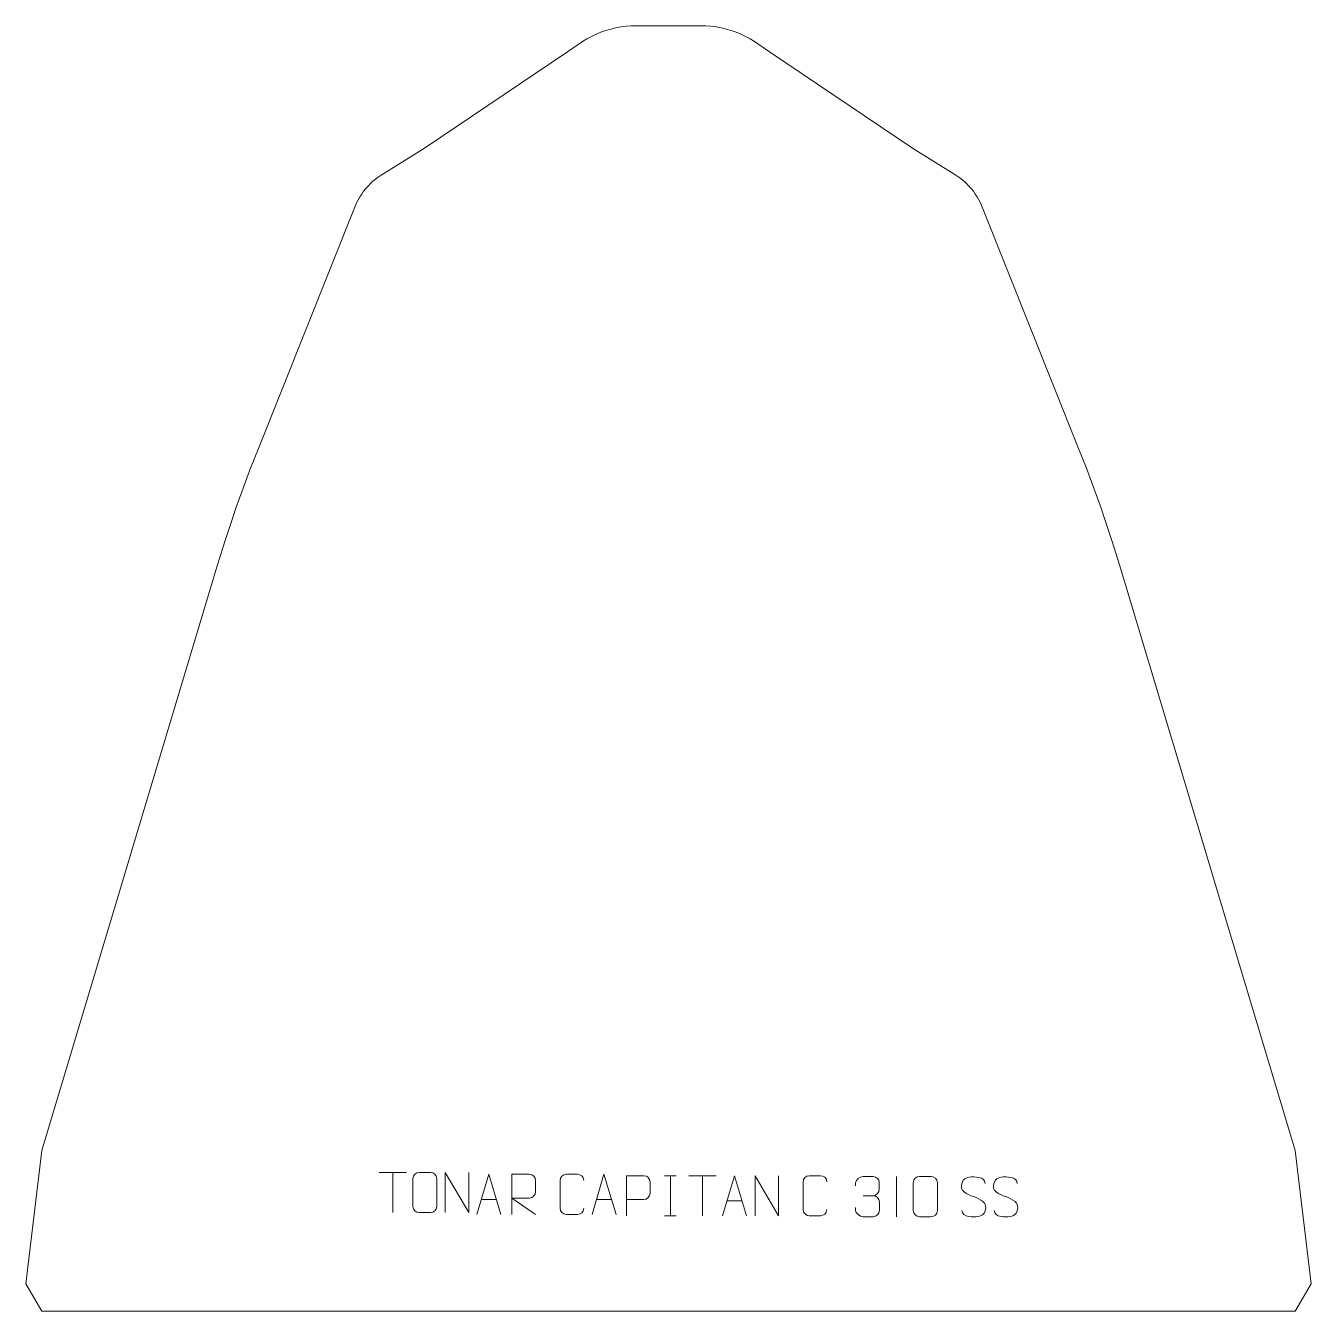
# Model space of a CAD drawing. Header units: millimetres. Extents: x -409 to 391, y 474 to 1274.
import ezdxf

# ---------------------------------------------------------------- set-up
doc = ezdxf.new("R2010")
doc.units = ezdxf.units.MM
doc.header["$MEASUREMENT"] = 0
doc.layers.add('layer 1', color=7, linetype='Continuous')

msp = doc.modelspace()

# ---------------------------------------------------------------- linework, layer by layer
at = {"layer": 'layer 1', "color": 242, "lineweight": 9}
msp.add_open_spline([(-28.8564, 1273.7369), (-28.8564, 1273.7369), (11.1444, 1273.7369), (11.1444, 1273.7369), (11.1444, 1273.7369), (11.1444, 1273.7369), (14.3679, 1273.6544), (14.3679, 1273.6544), (14.3679, 1273.6544), (14.3679, 1273.6544), (17.5841, 1273.4042), (17.5841, 1273.4042), (17.5841, 1273.4042), (17.5841, 1273.4042), (20.7822, 1272.988), (20.7822, 1272.988), (20.7822, 1272.988), (20.7822, 1272.988), (23.9557, 1272.4078), (23.9557, 1272.4078), (23.9557, 1272.4078), (23.9557, 1272.4078), (27.0938, 1271.6645), (27.0938, 1271.6645), (27.0938, 1271.6645), (27.0938, 1271.6645), (30.1896, 1270.7608), (30.1896, 1270.7608), (30.1896, 1270.7608), (30.1896, 1270.7608), (33.2354, 1269.696), (33.2354, 1269.696), (33.2354, 1269.696), (33.2354, 1269.696), (36.2216, 1268.4765), (36.2216, 1268.4765), (36.2216, 1268.4765), (36.2216, 1268.4765), (39.1409, 1267.1051), (39.1409, 1267.1051), (39.1409, 1267.1051), (39.1409, 1267.1051), (41.9848, 1265.5842), (41.9848, 1265.5842), (41.9848, 1265.5842), (41.9848, 1265.5842), (44.7462, 1263.9186), (44.7462, 1263.9186), (44.7462, 1263.9186), (44.7462, 1263.9186), (47.4185, 1262.1121), (47.4185, 1262.1121), (47.4185, 1262.1121), (47.4185, 1262.1121), (54.0101, 1257.4048), (54.0101, 1257.4048), (54.0101, 1257.4048), (54.0101, 1257.4048), (142.9147, 1197.6296), (142.9147, 1197.6296), (142.9147, 1197.6296), (142.9147, 1197.6296), (169.9575, 1180.7278), (169.9575, 1180.7278), (169.9575, 1180.7278), (169.9575, 1180.7278), (171.7298, 1179.5554), (171.7298, 1179.5554), (171.7298, 1179.5554), (171.7298, 1179.5554), (173.4368, 1178.2903), (173.4368, 1178.2903), (173.4368, 1178.2903), (173.4368, 1178.2903), (175.0758, 1176.9371), (175.0758, 1176.9371), (175.0758, 1176.9371), (175.0758, 1176.9371), (176.6406, 1175.5004), (176.6406, 1175.5004), (176.6406, 1175.5004), (176.6406, 1175.5004), (178.1272, 1173.9839), (178.1272, 1173.9839), (178.1272, 1173.9839), (178.1272, 1173.9839), (179.5329, 1172.3905), (179.5329, 1172.3905), (179.5329, 1172.3905), (179.5329, 1172.3905), (180.8515, 1170.7246), (180.8515, 1170.7246), (180.8515, 1170.7246), (180.8515, 1170.7246), (182.0824, 1168.9922), (182.0824, 1168.9922), (182.0824, 1168.9922), (182.0824, 1168.9922), (183.2181, 1167.1973), (183.2181, 1167.1973), (183.2181, 1167.1973), (183.2181, 1167.1973), (184.2599, 1165.3453), (184.2599, 1165.3453), (184.2599, 1165.3453), (184.2599, 1165.3453), (185.2023, 1163.4408), (185.2023, 1163.4408), (185.2023, 1163.4408), (185.2023, 1163.4408), (186.0423, 1161.4905), (186.0423, 1161.4905), (186.0423, 1161.4905), (186.0423, 1161.4905), (246.359, 1010.6976), (246.359, 1010.6976), (246.359, 1010.6976), (246.359, 1010.6976), (251.1928, 998.3496), (251.1928, 998.3496), (251.1928, 998.3496), (251.1928, 998.3496), (253.5408, 992.15), (253.5408, 992.15), (253.5408, 992.15), (253.5408, 992.15), (255.8417, 985.9318), (255.8417, 985.9318), (255.8417, 985.9318), (255.8417, 985.9318), (258.0974, 979.6964), (258.0974, 979.6964), (258.0974, 979.6964), (258.0974, 979.6964), (260.3073, 973.4444), (260.3073, 973.4444), (260.3073, 973.4444), (260.3073, 973.4444), (262.4691, 967.178), (262.4691, 967.178), (262.4691, 967.178), (262.4691, 967.178), (264.5855, 960.8946), (264.5855, 960.8946), (264.5855, 960.8946), (264.5855, 960.8946), (266.6547, 954.5951), (266.6547, 954.5951), (266.6547, 954.5951), (266.6547, 954.5951), (268.6772, 948.2803), (268.6772, 948.2803), (268.6772, 948.2803), (268.6772, 948.2803), (272.5832, 935.6083), (272.5832, 935.6083), (272.5832, 935.6083), (272.5832, 935.6083), (381.1437, 573.7369), (381.1437, 573.7369), (381.1437, 573.7369), (381.1437, 573.7369), (391.1441, 490.7382), (391.1441, 490.7382), (391.1441, 490.7382), (391.1441, 490.7382), (381.1437, 473.7381), (381.1437, 473.7381), (381.1437, 473.7381), (381.1437, 473.7381), (-398.8561, 473.7381), (-398.8561, 473.7381), (-398.8561, 473.7381), (-398.8561, 473.7381), (-408.8561, 490.7382), (-408.8561, 490.7382), (-408.8561, 490.7382), (-408.8561, 490.7382), (-398.8561, 573.7369), (-398.8561, 573.7369), (-398.8561, 573.7369), (-398.8561, 573.7369), (-290.2939, 935.6083), (-290.2939, 935.6083), (-290.2939, 935.6083), (-290.2939, 935.6083), (-286.3896, 948.2803), (-286.3896, 948.2803), (-286.3896, 948.2803), (-286.3896, 948.2803), (-284.3671, 954.5951), (-284.3671, 954.5951), (-284.3671, 954.5951), (-284.3671, 954.5951), (-282.2975, 960.8946), (-282.2975, 960.8946), (-282.2975, 960.8946), (-282.2975, 960.8946), (-280.1815, 967.178), (-280.1815, 967.178), (-280.1815, 967.178), (-280.1815, 967.178), (-278.0197, 973.4444), (-278.0197, 973.4444), (-278.0197, 973.4444), (-278.0197, 973.4444), (-275.8094, 979.6964), (-275.8094, 979.6964), (-275.8094, 979.6964), (-275.8094, 979.6964), (-273.5541, 985.9318), (-273.5541, 985.9318), (-273.5541, 985.9318), (-273.5541, 985.9318), (-271.2528, 992.15), (-271.2528, 992.15), (-271.2528, 992.15), (-271.2528, 992.15), (-268.9048, 998.3496), (-268.9048, 998.3496), (-268.9048, 998.3496), (-268.9048, 998.3496), (-264.071, 1010.6976), (-264.071, 1010.6976), (-264.071, 1010.6976), (-264.071, 1010.6976), (-203.7543, 1161.4905), (-203.7543, 1161.4905), (-203.7543, 1161.4905), (-203.7543, 1161.4905), (-202.9143, 1163.4408), (-202.9143, 1163.4408), (-202.9143, 1163.4408), (-202.9143, 1163.4408), (-201.9723, 1165.3453), (-201.9723, 1165.3453), (-201.9723, 1165.3453), (-201.9723, 1165.3453), (-200.9305, 1167.1973), (-200.9305, 1167.1973), (-200.9305, 1167.1973), (-200.9305, 1167.1973), (-199.7931, 1168.9922), (-199.7931, 1168.9922), (-199.7931, 1168.9922), (-199.7931, 1168.9922), (-198.5639, 1170.7246), (-198.5639, 1170.7246), (-198.5639, 1170.7246), (-198.5639, 1170.7246), (-197.2449, 1172.3905), (-197.2449, 1172.3905), (-197.2449, 1172.3905), (-197.2449, 1172.3905), (-195.8392, 1173.9839), (-195.8392, 1173.9839), (-195.8392, 1173.9839), (-195.8392, 1173.9839), (-194.3514, 1175.5004), (-194.3514, 1175.5004), (-194.3514, 1175.5004), (-194.3514, 1175.5004), (-192.7862, 1176.9371), (-192.7862, 1176.9371), (-192.7862, 1176.9371), (-192.7862, 1176.9371), (-191.1488, 1178.2903), (-191.1488, 1178.2903), (-191.1488, 1178.2903), (-191.1488, 1178.2903), (-189.4422, 1179.5554), (-189.4422, 1179.5554), (-189.4422, 1179.5554), (-189.4422, 1179.5554), (-187.6695, 1180.7278), (-187.6695, 1180.7278), (-187.6695, 1180.7278), (-187.6695, 1180.7278), (-160.6267, 1197.6296), (-160.6267, 1197.6296), (-160.6267, 1197.6296), (-160.6267, 1197.6296), (-71.7225, 1257.4048), (-71.7225, 1257.4048), (-71.7225, 1257.4048), (-71.7225, 1257.4048), (-65.1305, 1262.1121), (-65.1305, 1262.1121), (-65.1305, 1262.1121), (-65.1305, 1262.1121), (-62.4586, 1263.9186), (-62.4586, 1263.9186), (-62.4586, 1263.9186), (-62.4586, 1263.9186), (-59.6968, 1265.5842), (-59.6968, 1265.5842), (-59.6968, 1265.5842), (-59.6968, 1265.5842), (-56.8517, 1267.1051), (-56.8517, 1267.1051), (-56.8517, 1267.1051), (-56.8517, 1267.1051), (-53.9336, 1268.4765), (-53.9336, 1268.4765), (-53.9336, 1268.4765), (-53.9336, 1268.4765), (-50.9474, 1269.696), (-50.9474, 1269.696), (-50.9474, 1269.696), (-50.9474, 1269.696), (-47.9016, 1270.7608), (-47.9016, 1270.7608), (-47.9016, 1270.7608), (-47.9016, 1270.7608), (-44.8062, 1271.6645), (-44.8062, 1271.6645), (-44.8062, 1271.6645), (-44.8062, 1271.6645), (-41.6665, 1272.4078), (-41.6665, 1272.4078), (-41.6665, 1272.4078), (-41.6665, 1272.4078), (-38.4942, 1272.988), (-38.4942, 1272.988), (-38.4942, 1272.988), (-38.4942, 1272.988), (-35.2961, 1273.4042), (-35.2961, 1273.4042), (-35.2961, 1273.4042), (-35.2961, 1273.4042), (-32.0799, 1273.6544), (-32.0799, 1273.6544), (-32.0799, 1273.6544), (-32.0799, 1273.6544), (-28.8564, 1273.7369), (-28.8564, 1273.7369)], degree=3, knots=[0, 0, 0, 0, 0.01176471, 0.01176471, 0.01176471, 0.01176471, 0.02352941, 0.02352941, 0.02352941, 0.02352941, 0.03529412, 0.03529412, 0.03529412, 0.03529412, 0.04705882, 0.04705882, 0.04705882, 0.04705882, 0.05882353, 0.05882353, 0.05882353, 0.05882353, 0.07058824, 0.07058824, 0.07058824, 0.07058824, 0.08235294, 0.08235294, 0.08235294, 0.08235294, 0.09411765, 0.09411765, 0.09411765, 0.09411765, 0.10588235, 0.10588235, 0.10588235, 0.10588235, 0.11764706, 0.11764706, 0.11764706, 0.11764706, 0.12941176, 0.12941176, 0.12941176, 0.12941176, 0.14117647, 0.14117647, 0.14117647, 0.14117647, 0.15294118, 0.15294118, 0.15294118, 0.15294118, 0.16470588, 0.16470588, 0.16470588, 0.16470588, 0.17647059, 0.17647059, 0.17647059, 0.17647059, 0.18823529, 0.18823529, 0.18823529, 0.18823529, 0.2, 0.2, 0.2, 0.2, 0.21176471, 0.21176471, 0.21176471, 0.21176471, 0.22352941, 0.22352941, 0.22352941, 0.22352941, 0.23529412, 0.23529412, 0.23529412, 0.23529412, 0.24705882, 0.24705882, 0.24705882, 0.24705882, 0.25882353, 0.25882353, 0.25882353, 0.25882353, 0.27058824, 0.27058824, 0.27058824, 0.27058824, 0.28235294, 0.28235294, 0.28235294, 0.28235294, 0.29411765, 0.29411765, 0.29411765, 0.29411765, 0.30588235, 0.30588235, 0.30588235, 0.30588235, 0.31764706, 0.31764706, 0.31764706, 0.31764706, 0.32941176, 0.32941176, 0.32941176, 0.32941176, 0.34117647, 0.34117647, 0.34117647, 0.34117647, 0.35294118, 0.35294118, 0.35294118, 0.35294118, 0.36470588, 0.36470588, 0.36470588, 0.36470588, 0.37647059, 0.37647059, 0.37647059, 0.37647059, 0.38823529, 0.38823529, 0.38823529, 0.38823529, 0.4, 0.4, 0.4, 0.4, 0.41176471, 0.41176471, 0.41176471, 0.41176471, 0.42352941, 0.42352941, 0.42352941, 0.42352941, 0.43529412, 0.43529412, 0.43529412, 0.43529412, 0.44705882, 0.44705882, 0.44705882, 0.44705882, 0.45882353, 0.45882353, 0.45882353, 0.45882353, 0.47058824, 0.47058824, 0.47058824, 0.47058824, 0.48235294, 0.48235294, 0.48235294, 0.48235294, 0.49411765, 0.49411765, 0.49411765, 0.49411765, 0.50588235, 0.50588235, 0.50588235, 0.50588235, 0.51764706, 0.51764706, 0.51764706, 0.51764706, 0.52941176, 0.52941176, 0.52941176, 0.52941176, 0.54117647, 0.54117647, 0.54117647, 0.54117647, 0.55294118, 0.55294118, 0.55294118, 0.55294118, 0.56470588, 0.56470588, 0.56470588, 0.56470588, 0.57647059, 0.57647059, 0.57647059, 0.57647059, 0.58823529, 0.58823529, 0.58823529, 0.58823529, 0.6, 0.6, 0.6, 0.6, 0.61176471, 0.61176471, 0.61176471, 0.61176471, 0.62352941, 0.62352941, 0.62352941, 0.62352941, 0.63529412, 0.63529412, 0.63529412, 0.63529412, 0.64705882, 0.64705882, 0.64705882, 0.64705882, 0.65882353, 0.65882353, 0.65882353, 0.65882353, 0.67058824, 0.67058824, 0.67058824, 0.67058824, 0.68235294, 0.68235294, 0.68235294, 0.68235294, 0.69411765, 0.69411765, 0.69411765, 0.69411765, 0.70588235, 0.70588235, 0.70588235, 0.70588235, 0.71764706, 0.71764706, 0.71764706, 0.71764706, 0.72941176, 0.72941176, 0.72941176, 0.72941176, 0.74117647, 0.74117647, 0.74117647, 0.74117647, 0.75294118, 0.75294118, 0.75294118, 0.75294118, 0.76470588, 0.76470588, 0.76470588, 0.76470588, 0.77647059, 0.77647059, 0.77647059, 0.77647059, 0.78823529, 0.78823529, 0.78823529, 0.78823529, 0.8, 0.8, 0.8, 0.8, 0.81176471, 0.81176471, 0.81176471, 0.81176471, 0.82352941, 0.82352941, 0.82352941, 0.82352941, 0.83529412, 0.83529412, 0.83529412, 0.83529412, 0.84705882, 0.84705882, 0.84705882, 0.84705882, 0.85882353, 0.85882353, 0.85882353, 0.85882353, 0.87058824, 0.87058824, 0.87058824, 0.87058824, 0.88235294, 0.88235294, 0.88235294, 0.88235294, 0.89411765, 0.89411765, 0.89411765, 0.89411765, 0.90588235, 0.90588235, 0.90588235, 0.90588235, 0.91764706, 0.91764706, 0.91764706, 0.91764706, 0.92941176, 0.92941176, 0.92941176, 0.92941176, 0.94117647, 0.94117647, 0.94117647, 0.94117647, 0.95294118, 0.95294118, 0.95294118, 0.95294118, 0.96470588, 0.96470588, 0.96470588, 0.96470588, 0.97647059, 0.97647059, 0.97647059, 0.97647059, 1, 1, 1, 1], dxfattribs=at)
at = {"layer": 'layer 1', "color": 250, "lineweight": 9}
for points in [[(-188.9836, 560.1027), (-188.9836, 560.1027), (-171.9964, 560.1027), (-171.9964, 560.1027)], [(-180.4898, 535.1727), (-180.4898, 535.1727), (-180.4898, 560.1262), (-180.4898, 560.1262)], [(-11.273, 558.1307), (-11.273, 558.1307), (-4.1049, 558.1307), (-4.1049, 558.1307)], [(-7.689, 558.1307), (-7.689, 558.1307), (-7.689, 533.1772), (-7.689, 533.1772)], [(3.8174, 558.1072), (3.8174, 558.1072), (20.8046, 558.1072), (20.8046, 558.1072)], [(12.3112, 533.1772), (12.3112, 533.1772), (12.3112, 558.1307), (12.3112, 558.1307)], [(132.9657, 557.5937), (132.9657, 557.5937), (132.9657, 532.6196), (132.9657, 532.6196)], [(112.3109, 545.6539), (112.3109, 545.6539), (118.5073, 545.6539), (118.5073, 545.6539)], [(-125.3665, 543.2692), (-125.3665, 543.2692), (-115.8708, 543.2692), (-115.8708, 543.2692)], [(-53.681, 543.2692), (-53.681, 543.2692), (-44.1853, 543.2692), (-44.1853, 543.2692)], [(27.5631, 542.4266), (27.5631, 542.4266), (37.0588, 542.4266), (37.0588, 542.4266)], [(-11.273, 533.1772), (-11.273, 533.1772), (-4.1049, 533.1772), (-4.1049, 533.1772)]]:
    msp.add_open_spline(points, degree=3, dxfattribs=at)
for points, knots in [([(-164.0096, 560.1259), (-161.6839, 560.1259), (-159.3578, 560.1259), (-157.0317, 560.1259), (-157.0317, 560.1259), (-155.0851, 560.1615), (-153.0937, 558.6699), (-153.067, 556.2323), (-153.067, 556.2323), (-153.0674, 550.4854), (-153.0674, 544.7381), (-153.067, 538.9904), (-153.067, 538.9904), (-153.2068, 536.667), (-154.884, 535.1874), (-157.0317, 535.1766), (-157.0317, 535.1766), (-159.3636, 535.177), (-161.6955, 535.177), (-164.027, 535.1766), (-164.027, 535.1766), (-165.952, 535.0712), (-167.9241, 536.9557), (-167.9129, 538.973), (-167.9129, 538.973), (-167.9126, 544.7431), (-167.9126, 550.5128), (-167.9129, 556.2821), (-167.9129, 556.2821), (-167.9087, 558.4202), (-166.162, 560.1394), (-164.0096, 560.1259)], [0, 0, 0, 0, 0.11111111, 0.11111111, 0.11111111, 0.11111111, 0.22222222, 0.22222222, 0.22222222, 0.22222222, 0.33333333, 0.33333333, 0.33333333, 0.33333333, 0.44444444, 0.44444444, 0.44444444, 0.44444444, 0.55555556, 0.55555556, 0.55555556, 0.55555556, 0.66666667, 0.66666667, 0.66666667, 0.66666667, 0.77777778, 0.77777778, 0.77777778, 0.77777778, 1, 1, 1, 1]), ([(-147.8174, 535.1727), (-147.8174, 535.1727), (-147.8174, 560.1262), (-147.8174, 560.1262), (-147.8174, 560.1262), (-147.8174, 560.1262), (-133.1626, 535.1727), (-133.1626, 535.1727), (-133.1626, 535.1727), (-133.1626, 535.1727), (-133.1626, 560.1262), (-133.1626, 560.1262)], [0, 0, 0, 0, 0.25, 0.25, 0.25, 0.25, 0.5, 0.5, 0.5, 0.5, 1, 1, 1, 1]), ([(-128.0891, 534.0198), (-128.0891, 534.0198), (-120.7181, 558.9733), (-120.7181, 558.9733), (-120.7181, 558.9733), (-120.7181, 558.9733), (-113.1482, 534.0198), (-113.1482, 534.0198)], [0, 0, 0, 0, 0.33333333, 0.33333333, 0.33333333, 0.33333333, 1, 1, 1, 1]), ([(-106.2652, 534.0198), (-106.2652, 534.0198), (-106.2652, 558.9733), (-106.2652, 558.9733), (-106.2652, 558.9733), (-102.6704, 558.9733), (-99.0749, 558.9733), (-95.4797, 558.9733), (-95.4797, 558.9733), (-93.1544, 558.9356), (-91.5971, 557.4456), (-91.6012, 555.0792), (-91.6012, 555.0792), (-91.6016, 553.0437), (-91.6016, 549.9843), (-91.6012, 547.9483), (-91.6012, 547.9483), (-91.6077, 546.0728), (-93.42, 544.131), (-95.4295, 544.1119), (-95.4295, 544.1119), (-95.4295, 544.1119), (-106.2652, 544.1119), (-106.2652, 544.1119), (-106.2652, 544.1119), (-106.2652, 544.1119), (-91.6105, 534.0198), (-91.6105, 534.0198)], [0, 0, 0, 0, 0.125, 0.125, 0.125, 0.125, 0.25, 0.25, 0.25, 0.25, 0.375, 0.375, 0.375, 0.375, 0.5, 0.5, 0.5, 0.5, 0.625, 0.625, 0.625, 0.625, 0.75, 0.75, 0.75, 0.75, 1, 1, 1, 1]), ([(-61.5101, 537.8375), (-61.6499, 535.5141), (-63.3271, 534.0345), (-65.4748, 534.0237), (-65.4748, 534.0237), (-67.8067, 534.0241), (-70.1386, 534.0241), (-72.4701, 534.0237), (-72.4701, 534.0237), (-74.3951, 533.9183), (-76.3672, 535.8028), (-76.356, 537.8201), (-76.356, 537.8201), (-76.3556, 543.5902), (-76.3556, 549.3599), (-76.356, 555.1292), (-76.356, 555.1292), (-76.3518, 557.2673), (-74.6051, 558.9865), (-72.4527, 558.973), (-72.4527, 558.973), (-70.127, 558.973), (-67.8009, 558.973), (-65.4748, 558.973), (-65.4748, 558.973), (-63.5282, 559.0085), (-61.5368, 557.517), (-61.5101, 555.0794)], [0, 0, 0, 0, 0.125, 0.125, 0.125, 0.125, 0.25, 0.25, 0.25, 0.25, 0.375, 0.375, 0.375, 0.375, 0.5, 0.5, 0.5, 0.5, 0.625, 0.625, 0.625, 0.625, 0.75, 0.75, 0.75, 0.75, 1, 1, 1, 1]), ([(-56.4036, 534.0198), (-56.4036, 534.0198), (-49.0326, 558.9733), (-49.0326, 558.9733), (-49.0326, 558.9733), (-49.0326, 558.9733), (-41.4627, 534.0198), (-41.4627, 534.0198)], [0, 0, 0, 0, 0.33333333, 0.33333333, 0.33333333, 0.33333333, 1, 1, 1, 1]), ([(-35.0211, 533.1771), (-35.0211, 533.1771), (-35.0211, 558.1307), (-35.0211, 558.1307), (-35.0211, 558.1307), (-31.4261, 558.1307), (-27.8308, 558.1307), (-24.2354, 558.1307), (-24.2354, 558.1307), (-21.9102, 558.0928), (-20.3528, 556.6027), (-20.357, 554.2366), (-20.357, 554.2366), (-20.3574, 552.2009), (-20.3574, 549.1416), (-20.357, 547.1056), (-20.357, 547.1056), (-20.3635, 545.2302), (-22.1757, 543.2883), (-24.1853, 543.2692), (-24.1853, 543.2692), (-24.1853, 543.2692), (-35.0211, 543.2692), (-35.0211, 543.2692)], [0, 0, 0, 0, 0.14285714, 0.14285714, 0.14285714, 0.14285714, 0.28571429, 0.28571429, 0.28571429, 0.28571429, 0.42857143, 0.42857143, 0.42857143, 0.42857143, 0.57142857, 0.57142857, 0.57142857, 0.57142857, 0.71428571, 0.71428571, 0.71428571, 0.71428571, 1, 1, 1, 1]), ([(24.8405, 533.1772), (24.8405, 533.1772), (32.2115, 558.1307), (32.2115, 558.1307), (32.2115, 558.1307), (32.2115, 558.1307), (39.7814, 533.1772), (39.7814, 533.1772)], [0, 0, 0, 0, 0.33333333, 0.33333333, 0.33333333, 0.33333333, 1, 1, 1, 1]), ([(44.9835, 533.1772), (44.9835, 533.1772), (44.9835, 558.1307), (44.9835, 558.1307), (44.9835, 558.1307), (44.9835, 558.1307), (59.6383, 533.1772), (59.6383, 533.1772), (59.6383, 533.1772), (59.6383, 533.1772), (59.6383, 558.1307), (59.6383, 558.1307)], [0, 0, 0, 0, 0.25, 0.25, 0.25, 0.25, 0.5, 0.5, 0.5, 0.5, 1, 1, 1, 1]), ([(89.7339, 536.9949), (89.5941, 534.6715), (87.9169, 533.1919), (85.7692, 533.1811), (85.7692, 533.1811), (83.4373, 533.1815), (81.1054, 533.1815), (78.7739, 533.1811), (78.7739, 533.1811), (76.8489, 533.0757), (74.8768, 534.9602), (74.888, 536.9775), (74.888, 536.9775), (74.8884, 542.7476), (74.8884, 548.5173), (74.888, 554.2866), (74.888, 554.2866), (74.8922, 556.4247), (76.6389, 558.1439), (78.7913, 558.1304), (78.7913, 558.1304), (81.117, 558.1304), (83.4431, 558.1304), (85.7692, 558.1304), (85.7692, 558.1304), (87.7158, 558.1659), (89.7072, 556.6744), (89.7339, 554.2368)], [0, 0, 0, 0, 0.125, 0.125, 0.125, 0.125, 0.25, 0.25, 0.25, 0.25, 0.375, 0.375, 0.375, 0.375, 0.5, 0.5, 0.5, 0.5, 0.625, 0.625, 0.625, 0.625, 0.75, 0.75, 0.75, 0.75, 1, 1, 1, 1]), ([(107.6012, 551.8991), (107.6012, 551.8991), (107.6012, 553.7563), (107.6012, 553.7563), (107.6012, 553.7563), (107.5869, 555.4982), (110.2514, 557.6163), (112.3105, 557.5936), (112.3105, 557.5936), (114.3746, 557.5936), (116.4386, 557.5936), (118.5023, 557.5936), (118.5023, 557.5936), (120.6968, 557.6024), (122.2951, 555.7556), (122.3395, 553.8435), (122.3395, 553.8435), (122.3391, 552.4084), (122.3391, 550.9733), (122.3395, 549.5378), (122.3395, 549.5378), (122.2909, 547.8843), (120.6883, 545.6543), (118.49, 545.6643), (118.49, 545.6643), (120.6937, 545.6531), (122.3017, 543.8499), (122.3557, 541.7904), (122.3557, 541.7904), (122.3553, 540.0057), (122.3553, 538.221), (122.3557, 536.4359), (122.3557, 536.4359), (122.3658, 534.3745), (120.3109, 532.6114), (118.49, 532.6195), (118.49, 532.6195), (116.4247, 532.6198), (114.3595, 532.6198), (112.2939, 532.6195), (112.2939, 532.6195), (110.1253, 532.631), (107.5943, 535.0312), (107.5757, 536.493), (107.5757, 536.493), (107.5757, 536.493), (107.5757, 538.4016), (107.5757, 538.4016)], [0, 0, 0, 0, 0.07692308, 0.07692308, 0.07692308, 0.07692308, 0.15384615, 0.15384615, 0.15384615, 0.15384615, 0.23076923, 0.23076923, 0.23076923, 0.23076923, 0.30769231, 0.30769231, 0.30769231, 0.30769231, 0.38461538, 0.38461538, 0.38461538, 0.38461538, 0.46153846, 0.46153846, 0.46153846, 0.46153846, 0.53846154, 0.53846154, 0.53846154, 0.53846154, 0.61538462, 0.61538462, 0.61538462, 0.61538462, 0.69230769, 0.69230769, 0.69230769, 0.69230769, 0.76923077, 0.76923077, 0.76923077, 0.76923077, 0.84615385, 0.84615385, 0.84615385, 0.84615385, 1, 1, 1, 1]), ([(147.385, 557.6059), (149.7511, 557.6059), (152.1176, 557.6059), (154.4841, 557.6059), (154.4841, 557.6059), (156.4646, 557.6415), (158.4906, 556.1472), (158.5177, 553.7051), (158.5177, 553.7051), (158.5173, 547.9477), (158.5173, 542.1899), (158.5177, 536.4317), (158.5177, 536.4317), (158.3756, 534.1041), (156.6692, 532.6218), (154.4841, 532.611), (154.4841, 532.611), (152.1117, 532.6114), (149.7393, 532.6114), (147.3673, 532.611), (147.3673, 532.611), (145.4088, 532.5054), (143.4024, 534.3933), (143.4138, 536.4143), (143.4138, 536.4143), (143.4142, 542.1949), (143.4142, 547.9752), (143.4138, 553.755), (143.4138, 553.755), (143.4181, 555.897), (145.1952, 557.6195), (147.385, 557.6059)], [0, 0, 0, 0, 0.11111111, 0.11111111, 0.11111111, 0.11111111, 0.22222222, 0.22222222, 0.22222222, 0.22222222, 0.33333333, 0.33333333, 0.33333333, 0.33333333, 0.44444444, 0.44444444, 0.44444444, 0.44444444, 0.55555556, 0.55555556, 0.55555556, 0.55555556, 0.66666667, 0.66666667, 0.66666667, 0.66666667, 0.77777778, 0.77777778, 0.77777778, 0.77777778, 1, 1, 1, 1]), ([(180.9657, 545.1066), (176.7174, 546.577), (171.8093, 548.3728), (173.8144, 553.8931), (173.8144, 553.8931), (175.3179, 558.033), (180.5315, 557.6445), (184.1351, 557.0434), (184.1351, 557.0434), (186.9957, 556.5662), (187.8604, 555.353), (188.171, 553.2689)], [0, 0, 0, 0, 0.25, 0.25, 0.25, 0.25, 0.5, 0.5, 0.5, 0.5, 1, 1, 1, 1]), ([(200.9657, 545.1066), (196.7174, 546.577), (191.8093, 548.3728), (193.8144, 553.8931), (193.8144, 553.8931), (195.3179, 558.033), (200.5315, 557.6445), (204.1351, 557.0434), (204.1351, 557.0434), (206.9957, 556.5662), (207.8604, 555.353), (208.171, 553.2689)], [0, 0, 0, 0, 0.25, 0.25, 0.25, 0.25, 0.5, 0.5, 0.5, 0.5, 1, 1, 1, 1]), ([(180.9657, 545.1065), (184.9843, 543.4598), (190.0138, 541.5715), (188.1798, 536.2112), (188.1798, 536.2112), (186.72, 531.9448), (181.8092, 532.2015), (178.0831, 532.7562), (178.0831, 532.7562), (175.3331, 533.166), (174.1122, 534.3795), (173.7342, 536.4917)], [0, 0, 0, 0, 0.25, 0.25, 0.25, 0.25, 0.5, 0.5, 0.5, 0.5, 1, 1, 1, 1]), ([(200.9657, 545.1065), (204.9843, 543.4598), (210.0138, 541.5715), (208.1798, 536.2112), (208.1798, 536.2112), (206.72, 531.9448), (201.8092, 532.2015), (198.0831, 532.7562), (198.0831, 532.7562), (195.3331, 533.166), (194.1122, 534.3795), (193.7342, 536.4917)], [0, 0, 0, 0, 0.25, 0.25, 0.25, 0.25, 0.5, 0.5, 0.5, 0.5, 1, 1, 1, 1])]:
    msp.add_open_spline(points, degree=3, knots=knots, dxfattribs=at)

doc.saveas('drawing.dxf')
